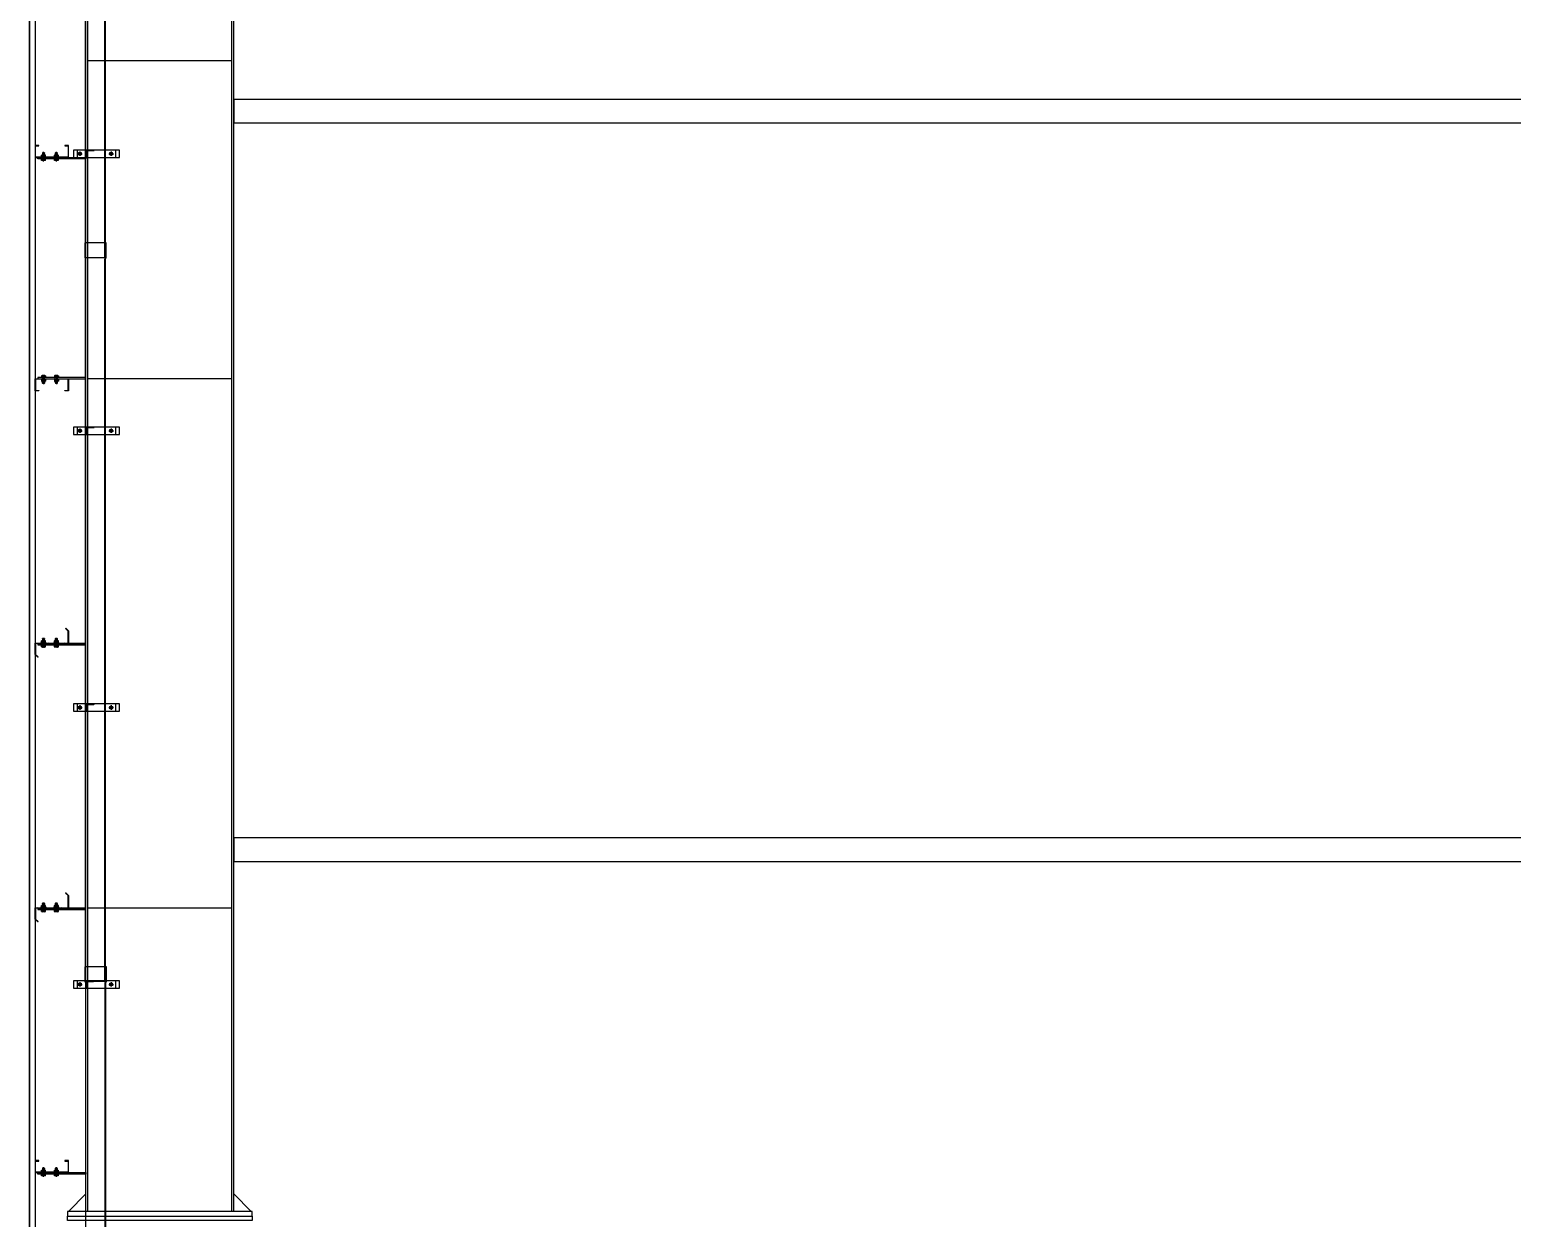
# Model space of a CAD drawing. Header units: inches. Extents: x 315041 to 662841, y -45540 to -35018.
# Drawn here: x 329968.9 to 330049.2, y -36298.6 to -36234.2 of the extents above; entities that cross this region are included whole.
import ezdxf

# ---------------------------------------------------------------- set-up
doc = ezdxf.new("R2010")
doc.units = ezdxf.units.IN
doc.header["$MEASUREMENT"] = 0
doc.linetypes.add('CENTER2', pattern=[28.575, 19.05, -3.175, 3.175, -3.175])
for name, color, linetype in [('2', 2, 'Continuous'), ('251', 251, 'Continuous'), ('3', 3, 'Continuous'), ('5', 5, 'Continuous'), ('6', 6, 'Continuous'), ('8', 8, 'Continuous'), ('9', 9, 'Continuous'), ('DOWNPOUT', 52, 'Continuous')]:
    doc.layers.add(name, color=color, linetype=linetype)

# ---------------------------------------------------------------- blocks, each defined once
blk = doc.blocks.new('A$C6A7930B6')
at = {"layer": '2'}
h = blk.add_hatch(dxfattribs=at)
h.set_pattern_fill('ANSI31', color=256, scale=0.125, angle=-90, style=0)
h.set_pattern_definition([(315, (3303.04439, 11524.56439), (0.011048543456, 0.011048543456), [])])
h.paths.add_polyline_path([(1.5, 1.185), (1.5, 0.619), (0.016, 0.619), (0.016, 0.124), (0.129, 0.011), (0.118, 0), (0, 0.118), (0, 0.635), (1.484, 0.635), (1.484, 1.179), (1.371, 1.292), (1.382, 1.303)])
at = {"layer": '251'}
h = blk.add_hatch(color=256, dxfattribs=at)
h.paths.add_polyline_path([(0.314, 0.668), (0.31, 0.668, 0.192582), (0.332, 0.676, 0.192582), (0.353, 0.668)])
h.paths.add_polyline_path([(0.397, 0.668, 0.192582), (0.418, 0.676, 0.192582), (0.44, 0.668)])
h = blk.add_hatch(color=256, dxfattribs=at)
h.paths.add_polyline_path([(0.898, 0.668), (0.893, 0.668, 0.192582), (0.915, 0.676, 0.192582), (0.937, 0.668)])
h.paths.add_polyline_path([(0.98, 0.668, 0.192582), (1.002, 0.676, 0.192582), (1.023, 0.668)])
h = blk.add_hatch(color=256, dxfattribs=at)
h.paths.add_polyline_path([(0.314, 0.455), (0.31, 0.455, 0.192582), (0.332, 0.464, 0.192582), (0.353, 0.455)])
h.paths.add_polyline_path([(0.397, 0.455, 0.192582), (0.418, 0.464, 0.192582), (0.44, 0.455)])
h = blk.add_hatch(color=256, dxfattribs=at)
h.paths.add_polyline_path([(0.898, 0.455), (0.893, 0.455, 0.192582), (0.915, 0.464, 0.192582), (0.937, 0.455)])
h.paths.add_polyline_path([(0.98, 0.455, 0.192582), (1.002, 0.464, 0.192582), (1.023, 0.455)])
at = {"layer": '9', "linetype": 'Continuous'}
h = blk.add_hatch(dxfattribs=at)
h.set_pattern_fill('ANSI31', color=250, scale=0.25, angle=-90, style=0)
h.set_pattern_definition([(315, (3302.900187, 11527.014995), (0.02209708691, 0.02209708691), [])])
h.paths.add_polyline_path([(2.292, 0.552), (2.292, 0.619), (0.125, 0.619), (0.125, 0.552)])
at = {"layer": '2'}
blk.add_lwpolyline([(1.5, 1.185), (1.5, 0.619), (0.016, 0.619), (0.016, 0.124), (0.129, 0.011), (0.118, 0), (0, 0.118), (0, 0.635), (1.484, 0.635), (1.484, 1.179), (1.371, 1.292), (1.382, 1.303)], close=True, dxfattribs=at)
at = {"layer": '5', "linetype": 'CENTER2', "ltscale": 0.2}
for p, q in [((0.375, 0.436), (0.375, 0.859)), ((0.958, 0.436), (0.958, 0.859))]:
    blk.add_line(p, q, dxfattribs=at)
at = {"layer": '6'}
blk.add_lwpolyline([(2.292, 0.552), (2.292, 0.619), (0.125, 0.619), (0.125, 0.552), (2.292, 0.552)], dxfattribs=at)
at = {"layer": '8'}
for p, q in [((0.288, 0.676), (0.288, 0.739)), ((0.44, 0.748), (0.31, 0.748)), ((0.335, 0.832), (0.325, 0.824)), ((0.325, 0.824), (0.335, 0.817)), ((0.335, 0.772), (0.325, 0.764)), ((0.325, 0.764), (0.325, 0.748)), ((0.332, 0.676), (0.332, 0.739)), ((0.332, 0.676), (0.332, 0.739)), ((0.415, 0.837), (0.335, 0.837)), ((0.335, 0.832), (0.335, 0.837)), ((0.335, 0.832), (0.375, 0.835)), ((0.35, 0.759), (0.415, 0.765)), ((0.425, 0.759), (0.35, 0.759)), ((0.375, 0.837), (0.375, 0.835)), ((0.375, 0.835), (0.375, 0.837)), ((0.415, 0.837), (0.42, 0.83)), ((0.42, 0.83), (0.415, 0.825)), ((0.415, 0.78), (0.425, 0.774)), ((0.425, 0.774), (0.415, 0.765)), ((0.415, 0.765), (0.425, 0.759)), ((0.418, 0.676), (0.418, 0.739)), ((0.425, 0.759), (0.425, 0.748)), ((0.462, 0.676), (0.462, 0.739)), ((0.872, 0.676), (0.872, 0.739)), ((1.023, 0.748), (0.893, 0.748)), ((0.918, 0.832), (0.908, 0.824)), ((0.908, 0.824), (0.918, 0.817)), ((0.918, 0.772), (0.908, 0.764)), ((0.908, 0.764), (0.908, 0.748)), ((0.915, 0.676), (0.915, 0.739)), ((0.915, 0.676), (0.915, 0.739)), ((0.998, 0.837), (0.918, 0.837)), ((0.918, 0.832), (0.918, 0.837)), ((0.918, 0.832), (0.958, 0.835)), ((0.933, 0.759), (0.998, 0.765)), ((1.008, 0.759), (0.933, 0.759)), ((0.958, 0.837), (0.958, 0.835)), ((0.958, 0.835), (0.958, 0.837)), ((0.998, 0.837), (1.003, 0.83)), ((1.003, 0.83), (0.998, 0.825)), ((0.998, 0.78), (1.008, 0.774)), ((1.008, 0.774), (0.998, 0.765)), ((0.998, 0.765), (1.008, 0.759)), ((1.002, 0.676), (1.002, 0.739)), ((1.008, 0.759), (1.008, 0.748)), ((1.045, 0.676), (1.045, 0.739)), ((0.288, 0.464), (0.288, 0.526)), ((0.44, 0.535), (0.31, 0.535)), ((0.436, 0.668), (0.314, 0.668)), ((0.436, 0.552), (0.314, 0.552)), ((0.436, 0.455), (0.314, 0.455)), ((0.325, 0.635), (0.325, 0.552)), ((0.332, 0.464), (0.332, 0.526)), ((0.332, 0.464), (0.332, 0.526)), ((0.418, 0.464), (0.418, 0.526)), ((0.425, 0.635), (0.425, 0.552)), ((0.462, 0.464), (0.462, 0.526)), ((0.872, 0.464), (0.872, 0.526)), ((1.023, 0.535), (0.893, 0.535)), ((1.019, 0.668), (0.898, 0.668)), ((1.019, 0.552), (0.898, 0.552)), ((1.019, 0.455), (0.898, 0.455)), ((0.908, 0.635), (0.908, 0.552)), ((0.915, 0.464), (0.915, 0.526)), ((0.915, 0.464), (0.915, 0.526)), ((1.002, 0.464), (1.002, 0.526)), ((1.008, 0.635), (1.008, 0.552)), ((1.045, 0.464), (1.045, 0.526))]:
    blk.add_line(p, q, dxfattribs=at)
for points in [[(0.335, 0.817), (0.325, 0.809), (0.335, 0.802), (0.415, 0.81), (0.425, 0.819), (0.415, 0.825)], [(0.335, 0.802), (0.325, 0.794), (0.335, 0.787), (0.415, 0.795), (0.425, 0.804), (0.415, 0.81)], [(0.335, 0.787), (0.325, 0.779), (0.335, 0.772), (0.415, 0.78), (0.425, 0.789), (0.415, 0.795)], [(0.918, 0.817), (0.908, 0.809), (0.918, 0.802), (0.998, 0.81), (1.008, 0.819), (0.998, 0.825)], [(0.918, 0.802), (0.908, 0.794), (0.918, 0.787), (0.998, 0.795), (1.008, 0.804), (0.998, 0.81)], [(0.918, 0.787), (0.908, 0.779), (0.918, 0.772), (0.998, 0.78), (1.008, 0.789), (0.998, 0.795)], [(0.275, 0.65), (0.275, 0.668), (0.475, 0.668), (0.475, 0.65)], [(0.275, 0.535), (0.275, 0.552), (0.475, 0.552), (0.475, 0.535)], [(0.859, 0.65), (0.859, 0.668), (1.058, 0.668), (1.058, 0.65)], [(0.859, 0.535), (0.859, 0.552), (1.058, 0.552), (1.058, 0.535)]]:
    blk.add_lwpolyline(points, close=True, dxfattribs=at)
for centre, start, end in [((0.31, 0.716), 46.39718, 133.60282), ((0.31, 0.699), 226.39718, 313.60282), ((0.353, 0.716), 90, 133.60282), ((0.353, 0.699), 226.39718, 270), ((0.397, 0.716), 46.39718, 90), ((0.397, 0.699), 270, 313.60282), ((0.44, 0.716), 46.39718, 133.60282), ((0.44, 0.699), 226.39718, 313.60282), ((0.893, 0.716), 46.39718, 133.60282), ((0.893, 0.699), 226.39718, 313.60282), ((0.937, 0.716), 90, 133.60282), ((0.937, 0.699), 226.39718, 270), ((0.98, 0.716), 46.39718, 90), ((0.98, 0.699), 270, 313.60282), ((1.023, 0.716), 46.39718, 133.60282), ((1.023, 0.699), 226.39718, 313.60282), ((0.31, 0.503), 46.39718, 133.60282), ((0.31, 0.486), 226.39718, 313.60282), ((0.353, 0.503), 90, 133.60282), ((0.353, 0.486), 226.39718, 270), ((0.397, 0.503), 46.39718, 90), ((0.397, 0.486), 270, 313.60282), ((0.44, 0.503), 46.39718, 133.60282), ((0.44, 0.486), 226.39718, 313.60282), ((0.893, 0.503), 46.39718, 133.60282), ((0.893, 0.486), 226.39718, 313.60282), ((0.937, 0.503), 90, 133.60282), ((0.937, 0.486), 226.39718, 270), ((0.98, 0.503), 46.39718, 90), ((0.98, 0.486), 270, 313.60282), ((1.023, 0.503), 46.39718, 133.60282), ((1.023, 0.486), 226.39718, 313.60282)]:
    blk.add_arc(centre, 0.0314, start, end, dxfattribs=at)
blk = doc.blocks.new('*U148')
at = {"layer": '251'}
h = blk.add_hatch(color=256, dxfattribs=at)
h.paths.add_polyline_path([(-0.053, -0.04), (-0.053, -0.043, -0.192582), (-0.048, -0.029, -0.192582), (-0.053, -0.014)])
h.paths.add_polyline_path([(-0.053, 0.014, -0.192582), (-0.048, 0.029, -0.192582), (-0.053, 0.043)])
h = blk.add_hatch(color=256, dxfattribs=at)
h.paths.add_polyline_path([(0.067, -0.04), (0.067, -0.043, -0.192582), (0.073, -0.029, -0.192582), (0.067, -0.014)])
h.paths.add_polyline_path([(0.067, 0.014, -0.192582), (0.073, 0.029, -0.192582), (0.067, 0.043)])
at = {"layer": '5', "linetype": 'CENTER2', "ltscale": 0.2}
blk.add_line((-0.077, 0), (0.206, 0), dxfattribs=at)
at = {"layer": '8'}
for p, q in [((-0.053, 0.04), (-0.053, -0.04)), ((-0.048, 0.058), (-0.006, 0.058)), ((-0.048, 0.029), (-0.006, 0.029)), ((0, 0.043), (0, -0.043)), ((0.056, 0.033), (0, 0.033)), ((0.056, -0.066), (0.056, 0.066)), ((0.056, 0.066), (0.067, 0.066)), ((0.067, -0.066), (0.067, 0.066)), ((0.067, 0.04), (0.067, -0.04)), ((0.073, 0.058), (0.115, 0.058)), ((0.073, 0.029), (0.115, 0.029)), ((0.12, 0.043), (0.12, -0.043)), ((0.128, 0.033), (0.12, 0.033)), ((0.132, 0.027), (0.128, 0.033)), ((0.128, 0.033), (0.128, -0.017)), ((0.128, -0.017), (0.132, 0.027)), ((0.138, 0.033), (0.132, 0.027)), ((0.142, 0.027), (0.138, 0.033)), ((0.175, 0.03), (0.172, 0.027)), ((0.18, 0.027), (0.175, 0.03)), ((0.177, -0.027), (0.178, 0)), ((0.18, 0), (0.178, 0)), ((0.178, 0), (0.18, 0)), ((0.18, 0.027), (0.18, -0.027)), ((-0.048, -0.029), (-0.006, -0.029)), ((-0.048, -0.029), (-0.006, -0.029)), ((-0.048, -0.058), (-0.006, -0.058)), ((0.056, -0.033), (0, -0.033)), ((0.056, -0.066), (0.067, -0.066)), ((0.073, -0.029), (0.115, -0.029)), ((0.073, -0.029), (0.115, -0.029)), ((0.073, -0.058), (0.115, -0.058)), ((0.131, -0.033), (0.12, -0.033)), ((0.137, -0.027), (0.131, -0.033)), ((0.171, -0.033), (0.167, -0.027)), ((0.177, -0.027), (0.171, -0.033)), ((0.177, -0.027), (0.18, -0.027))]:
    blk.add_line(p, q, dxfattribs=at)
for points in [[(0.147, -0.027), (0.141, -0.033), (0.137, -0.027), (0.142, 0.027), (0.148, 0.033), (0.152, 0.027)], [(0.157, -0.027), (0.151, -0.033), (0.147, -0.027), (0.152, 0.027), (0.158, 0.033), (0.162, 0.027)], [(0.167, -0.027), (0.161, -0.033), (0.157, -0.027), (0.162, 0.027), (0.168, 0.033), (0.172, 0.027)]]:
    blk.add_lwpolyline(points, close=True, dxfattribs=at)
for centre, start, end in [((-0.032, 0.043), 136.3972, 223.6028), ((-0.032, 0.014), 136.3972, 180), ((-0.021, 0.043), 316.3972, 43.6028), ((-0.021, 0.014), 0, 43.6028), ((0.088, 0.043), 136.3972, 223.6028), ((0.088, 0.014), 136.3972, 180), ((0.099, 0.043), 316.3972, 43.6028), ((0.099, 0.014), 0, 43.6028), ((-0.032, -0.014), 180, 223.6028), ((-0.032, -0.043), 136.3972, 223.6028), ((-0.021, -0.014), 316.3972, 0), ((-0.021, -0.043), 316.3972, 43.6028), ((0.088, -0.014), 180, 223.6028), ((0.088, -0.043), 136.3972, 223.6028), ((0.099, -0.014), 316.3972, 0), ((0.099, -0.043), 316.3972, 43.6028)]:
    blk.add_arc(centre, 0.0209, start, end, dxfattribs=at)
blk = doc.blocks.new('*U149')
at = {"layer": '251'}
h = blk.add_hatch(color=256, dxfattribs=at)
h.paths.add_polyline_path([(-0.053, -0.04), (-0.053, -0.043, -0.192582), (-0.048, -0.029, -0.192582), (-0.053, -0.014)])
h.paths.add_polyline_path([(-0.053, 0.014, -0.192582), (-0.048, 0.029, -0.192582), (-0.053, 0.043)])
h = blk.add_hatch(color=256, dxfattribs=at)
h.paths.add_polyline_path([(0.067, -0.04), (0.067, -0.043, -0.192582), (0.073, -0.029, -0.192582), (0.067, -0.014)])
h.paths.add_polyline_path([(0.067, 0.014, -0.192582), (0.073, 0.029, -0.192582), (0.067, 0.043)])
at = {"layer": '5', "linetype": 'CENTER2', "ltscale": 0.2}
blk.add_line((-0.077, 0), (0.206, 0), dxfattribs=at)
at = {"layer": '8'}
for p, q in [((-0.053, 0.04), (-0.053, -0.04)), ((-0.048, 0.058), (-0.006, 0.058)), ((-0.048, 0.029), (-0.006, 0.029)), ((0, 0.043), (0, -0.043)), ((0.056, 0.033), (0, 0.033)), ((0.056, -0.066), (0.056, 0.066)), ((0.056, 0.066), (0.067, 0.066)), ((0.067, -0.066), (0.067, 0.066)), ((0.067, 0.04), (0.067, -0.04)), ((0.073, 0.058), (0.115, 0.058)), ((0.073, 0.029), (0.115, 0.029)), ((0.12, 0.043), (0.12, -0.043)), ((0.128, 0.033), (0.12, 0.033)), ((0.132, 0.027), (0.128, 0.033)), ((0.128, 0.033), (0.128, -0.017)), ((0.128, -0.017), (0.132, 0.027)), ((0.138, 0.033), (0.132, 0.027)), ((0.142, 0.027), (0.138, 0.033)), ((0.175, 0.03), (0.172, 0.027)), ((0.18, 0.027), (0.175, 0.03)), ((0.177, -0.027), (0.178, 0)), ((0.18, 0), (0.178, 0)), ((0.178, 0), (0.18, 0)), ((0.18, 0.027), (0.18, -0.027)), ((-0.048, -0.029), (-0.006, -0.029)), ((-0.048, -0.029), (-0.006, -0.029)), ((-0.048, -0.058), (-0.006, -0.058)), ((0.056, -0.033), (0, -0.033)), ((0.056, -0.066), (0.067, -0.066)), ((0.073, -0.029), (0.115, -0.029)), ((0.073, -0.029), (0.115, -0.029)), ((0.073, -0.058), (0.115, -0.058)), ((0.131, -0.033), (0.12, -0.033)), ((0.137, -0.027), (0.131, -0.033)), ((0.171, -0.033), (0.167, -0.027)), ((0.177, -0.027), (0.171, -0.033)), ((0.177, -0.027), (0.18, -0.027))]:
    blk.add_line(p, q, dxfattribs=at)
for points in [[(0.147, -0.027), (0.141, -0.033), (0.137, -0.027), (0.142, 0.027), (0.148, 0.033), (0.152, 0.027)], [(0.157, -0.027), (0.151, -0.033), (0.147, -0.027), (0.152, 0.027), (0.158, 0.033), (0.162, 0.027)], [(0.167, -0.027), (0.161, -0.033), (0.157, -0.027), (0.162, 0.027), (0.168, 0.033), (0.172, 0.027)]]:
    blk.add_lwpolyline(points, close=True, dxfattribs=at)
for centre, start, end in [((-0.032, 0.043), 136.3972, 223.6028), ((-0.032, 0.014), 136.3972, 180), ((-0.021, 0.043), 316.3972, 43.6028), ((-0.021, 0.014), 0, 43.6028), ((0.088, 0.043), 136.3972, 223.6028), ((0.088, 0.014), 136.3972, 180), ((0.099, 0.043), 316.3972, 43.6028), ((0.099, 0.014), 0, 43.6028), ((-0.032, -0.014), 180, 223.6028), ((-0.032, -0.043), 136.3972, 223.6028), ((-0.021, -0.014), 316.3972, 0), ((-0.021, -0.043), 316.3972, 43.6028), ((0.088, -0.014), 180, 223.6028), ((0.088, -0.043), 136.3972, 223.6028), ((0.099, -0.014), 316.3972, 0), ((0.099, -0.043), 316.3972, 43.6028)]:
    blk.add_arc(centre, 0.0209, start, end, dxfattribs=at)
blk = doc.blocks.new('A$C174458B3')
at = {"layer": '2'}
blk.add_lwpolyline([(1.333, 0.017), (1.483, 0.017), (1.483, 0.525), (0.017, 0.525), (0.017, 0.017), (0.167, 0.017), (0.167, 0), (0, 0), (0, 0.542), (1.5, 0.542), (1.5, 0), (1.333, 0), (1.333, 0.017)], dxfattribs=at)
at = {"layer": '5'}
blk.add_lwpolyline([(2.292, 0.542), (2.292, 0.608), (0.125, 0.608), (0.125, 0.542), (2.292, 0.542)], dxfattribs=at)
at = {"layer": '251', "color": 147, "xscale": 1.5, "yscale": 1.5, "zscale": 1.5, "rotation": 270}
for name, p in [('*U149', (0.375, 0.608)), ('*U148', (0.958, 0.608))]:
    blk.add_blockref(name, p, dxfattribs=at)

msp = doc.modelspace()

# ---------------------------------------------------------------- hatches: boundary and pattern name
h = msp.add_hatch()
h.set_pattern_fill('ANSI31', color=1, scale=0.15, style=0)
h.set_pattern_definition([(45, (319542.400513, -35070.541415), (-0.013258252147, 0.013258252147), [])])
edge = h.paths.add_edge_path()
edge.add_line((329972.4176, -36240.6826), (329972.0176, -36240.6826))
edge.add_line((329972.0176, -36240.6826), (329972.0176, -36241.0826))
edge.add_arc((329972.0176, -36241.0526), 0.03, 270, 360)
edge.add_line((329972.0476, -36241.0526), (329972.0476, -36240.7126))
edge.add_line((329972.0476, -36240.7126), (329972.3876, -36240.7126))
edge.add_arc((329972.3876, -36240.6826), 0.03, 270, 360)
h = msp.add_hatch()
h.set_pattern_fill('ANSI31', color=1, scale=0.15, style=0)
h.set_pattern_definition([(45, (319542.400513, -35085.541415), (-0.013258252147, 0.013258252147), [])])
edge = h.paths.add_edge_path()
edge.add_line((329972.4176, -36255.6826), (329972.0176, -36255.6826))
edge.add_line((329972.0176, -36255.6826), (329972.0176, -36256.0826))
edge.add_arc((329972.0176, -36256.0526), 0.03, 270, 360)
edge.add_line((329972.0476, -36256.0526), (329972.0476, -36255.7126))
edge.add_line((329972.0476, -36255.7126), (329972.3876, -36255.7126))
edge.add_arc((329972.3876, -36255.6826), 0.03, 270, 360)
h = msp.add_hatch()
h.set_pattern_fill('ANSI31', color=1, scale=0.15, style=0)
h.set_pattern_definition([(45, (319542.400513, -35100.541415), (-0.013258252147, 0.013258252147), [])])
edge = h.paths.add_edge_path()
edge.add_line((329972.4176, -36270.6826), (329972.0176, -36270.6826))
edge.add_line((329972.0176, -36270.6826), (329972.0176, -36271.0826))
edge.add_arc((329972.0176, -36271.0526), 0.03, 270, 360)
edge.add_line((329972.0476, -36271.0526), (329972.0476, -36270.7126))
edge.add_line((329972.0476, -36270.7126), (329972.3876, -36270.7126))
edge.add_arc((329972.3876, -36270.6826), 0.03, 270, 360)
h = msp.add_hatch()
h.set_pattern_fill('ANSI31', color=1, scale=0.15, style=0)
h.set_pattern_definition([(45, (319542.400513, -35115.541415), (-0.013258252147, 0.013258252147), [])])
edge = h.paths.add_edge_path()
edge.add_line((329972.4176, -36285.6826), (329972.0176, -36285.6826))
edge.add_line((329972.0176, -36285.6826), (329972.0176, -36286.0826))
edge.add_arc((329972.0176, -36286.0526), 0.03, 270, 360)
edge.add_line((329972.0476, -36286.0526), (329972.0476, -36285.7126))
edge.add_line((329972.0476, -36285.7126), (329972.3876, -36285.7126))
edge.add_arc((329972.3876, -36285.6826), 0.03, 270, 360)

# ---------------------------------------------------------------- linework, layer by layer
at = {"color": 2}
for points in [[(329971.2921, -36241.0826), (329973.7921, -36241.0826), (329973.7921, -36240.6826), (329971.2921, -36240.6826)], [(329971.2921, -36256.0826), (329973.7921, -36256.0826), (329973.7921, -36255.6826), (329971.2921, -36255.6826)], [(329971.2921, -36271.0826), (329973.7921, -36271.0826), (329973.7921, -36270.6826), (329971.2921, -36270.6826)], [(329971.2921, -36286.0826), (329973.7921, -36286.0826), (329973.7921, -36285.6826), (329971.2921, -36285.6826)]]:
    msp.add_lwpolyline(points, close=True, dxfattribs=at)
at = {"color": 1}
for points in [[(329972.4176, -36240.6826), (329972.0176, -36240.6826), (329972.0176, -36241.0826), (329972.0176, -36241.0826, 0.4142136), (329972.0476, -36241.0526), (329972.0476, -36240.7126), (329972.3876, -36240.7126, 0.4142136), (329972.4176, -36240.6826)], [(329972.4176, -36255.6826), (329972.0176, -36255.6826), (329972.0176, -36256.0826), (329972.0176, -36256.0826, 0.4142136), (329972.0476, -36256.0526), (329972.0476, -36255.7126), (329972.3876, -36255.7126, 0.4142136), (329972.4176, -36255.6826)], [(329972.4176, -36270.6826), (329972.0176, -36270.6826), (329972.0176, -36271.0826), (329972.0176, -36271.0826, 0.4142136), (329972.0476, -36271.0526), (329972.0476, -36270.7126), (329972.3876, -36270.7126, 0.4142136), (329972.4176, -36270.6826)], [(329972.4176, -36285.6826), (329972.0176, -36285.6826), (329972.0176, -36286.0826), (329972.0176, -36286.0826, 0.4142136), (329972.0476, -36286.0526), (329972.0476, -36285.7126), (329972.3876, -36285.7126, 0.4142136), (329972.4176, -36285.6826)]]:
    msp.add_lwpolyline(points, format="xyb", close=True, dxfattribs=at)
at = {"layer": '2', "color": 9}
for p, q in [((329979.8731, -36298.1769), (329979.8731, -36206.0135)), ((329971.9731, -36388.6769), (329971.9731, -36206.8035)), ((329972.0731, -36298.1769), (329972.0731, -36206.7935)), ((329979.9731, -36298.1769), (329979.9731, -36209.4895)), ((329971.9731, -36298.1769), (329971.9731, -36210.3035)), ((329972.0728, -36235.823), (329979.8728, -36235.823)), ((329979.8728, -36253.076), (329972.0728, -36253.076)), ((329979.8728, -36281.7427), (329972.0728, -36281.7427)), ((329971.9731, -36297.2269), (329971.0231, -36298.1769)), ((329979.9731, -36297.2269), (329980.9231, -36298.1769))]:
    msp.add_line(p, q, dxfattribs=at)
for points in [[(329979.9731, -36239.2119), (330053.3231, -36239.2119), (330053.3231, -36237.9419), (329979.9731, -36237.9419)], [(329979.9731, -36279.2119), (330053.3231, -36279.2119), (330053.3231, -36277.9419), (329979.9731, -36277.9419)], [(329980.9731, -36298.1769), (329970.9731, -36298.1769), (329970.9731, -36298.4269), (329980.9731, -36298.4269)], [(329980.9731, -36298.6769), (329970.9731, -36298.6769), (329970.9731, -36298.4269), (329980.9731, -36298.4269)]]:
    msp.add_lwpolyline(points, close=True, dxfattribs=at)
at = {"layer": '3'}
msp.add_lwpolyline([(329968.9231, -36447.0041), (329968.9231, -36186.0769), (329969.2231, -36186.0769), (329969.2231, -36447.0041)], close=True, dxfattribs=at)
msp.add_lwpolyline([(329968.9331, -36447.0041), (329968.9331, -36186.0869), (329969.2131, -36186.0869), (329969.2131, -36447.0041)], dxfattribs=at)
at = {"layer": 'DOWNPOUT', "color": 1, "true_color": 0xfa051e}
for p, q in [((329971.5196, -36240.8826), (329971.7668, -36240.8826)), ((329971.6476, -36240.7567), (329971.6476, -36240.997)), ((329973.2083, -36240.8826), (329973.4555, -36240.8826)), ((329973.3363, -36240.7567), (329973.3363, -36240.997)), ((329971.5196, -36255.8826), (329971.7668, -36255.8826)), ((329971.6476, -36255.7567), (329971.6476, -36255.997)), ((329973.2083, -36255.8826), (329973.4555, -36255.8826)), ((329973.3363, -36255.7567), (329973.3363, -36255.997)), ((329971.5196, -36270.8826), (329971.7668, -36270.8826)), ((329971.6476, -36270.7567), (329971.6476, -36270.997)), ((329973.2083, -36270.8826), (329973.4555, -36270.8826)), ((329973.3363, -36270.7567), (329973.3363, -36270.997)), ((329971.5196, -36285.8826), (329971.7668, -36285.8826)), ((329971.6476, -36285.7567), (329971.6476, -36285.997)), ((329973.2083, -36285.8826), (329973.4555, -36285.8826)), ((329973.3363, -36285.7567), (329973.3363, -36285.997))]:
    msp.add_line(p, q, dxfattribs=at)
at = {"layer": 'DOWNPOUT', "color": 222}
for points in [[(329973.0371, -36246.4993), (329973.0371, -36207.3783), (329973.0714, -36207.2763), (329973.0714, -36206.4975), (329971.9001, -36206.4975), (329971.9001, -36207.2763), (329971.9344, -36207.3783), (329971.9344, -36246.4993)], [(329973.0394, -36285.7107), (329973.0394, -36246.5897), (329973.0737, -36246.4876), (329973.0737, -36245.7089), (329971.9024, -36245.7089), (329971.9024, -36246.4876), (329971.9367, -36246.5897), (329971.9367, -36285.7107)], [(329973.0417, -36324.922), (329973.0417, -36285.801), (329973.076, -36285.699), (329973.076, -36284.9202), (329971.9047, -36284.9202), (329971.9047, -36285.699), (329971.939, -36285.801), (329971.939, -36324.922)]]:
    msp.add_lwpolyline(points, close=True, dxfattribs=at)
for points in [[(329971.971, -36246.4993), (329971.971, -36207.3723), (329971.9367, -36207.2703), (329971.9367, -36206.4975)], [(329973.0005, -36246.4993), (329973.0005, -36207.39), (329973.0348, -36207.288), (329973.0348, -36206.5152)], [(329971.9733, -36285.7107), (329971.9733, -36246.5837), (329971.939, -36246.4816), (329971.939, -36245.7089)], [(329973.0028, -36285.7107), (329973.0028, -36246.6014), (329973.0371, -36246.4993), (329973.0371, -36245.7266)], [(329973.0051, -36324.922), (329973.0051, -36285.8127), (329973.0394, -36285.7107), (329973.0394, -36284.9379)]]:
    msp.add_lwpolyline(points, dxfattribs=at)
at = {"layer": 'DOWNPOUT', "color": 1, "true_color": 0xfa051e}
for points in [[(329971.4885, -36241.0826), (329973.5957, -36241.0826), (329973.5957, -36240.6826), (329971.4885, -36240.6826)], [(329971.4885, -36256.0826), (329973.5957, -36256.0826), (329973.5957, -36255.6826), (329971.4885, -36255.6826)], [(329971.4885, -36271.0826), (329973.5957, -36271.0826), (329973.5957, -36270.6826), (329971.4885, -36270.6826)], [(329971.4885, -36286.0826), (329973.5957, -36286.0826), (329973.5957, -36285.6826), (329971.4885, -36285.6826)]]:
    msp.add_lwpolyline(points, close=True, dxfattribs=at)
for centre, radius in [((329971.6476, -36240.8826), 0.09), ((329971.6476, -36240.8826), 0.06), ((329973.3363, -36240.8826), 0.09), ((329973.3363, -36240.8826), 0.06), ((329971.6476, -36255.8826), 0.09), ((329971.6476, -36255.8826), 0.06), ((329973.3363, -36255.8826), 0.09), ((329973.3363, -36255.8826), 0.06), ((329971.6476, -36270.8826), 0.09), ((329971.6476, -36270.8826), 0.06), ((329973.3363, -36270.8826), 0.09), ((329973.3363, -36270.8826), 0.06), ((329971.6476, -36285.8826), 0.09), ((329971.6476, -36285.8826), 0.06), ((329973.3363, -36285.8826), 0.09), ((329973.3363, -36285.8826), 0.06)]:
    msp.add_circle(centre, radius, dxfattribs=at)

# ---------------------------------------------------------------- block references
at = {"layer": '2', "xscale": -1.200000000011642, "yscale": 1.200000000011642, "zscale": 1.2, "rotation": 180}
for p in [(329969.2231, -36240.4261), (329969.2231, -36295.4261)]:
    msp.add_blockref('A$C174458B3', p, dxfattribs=at)
at = {"layer": '2', "xscale": 1.200000000011642, "yscale": 1.200000000011642, "zscale": 1.2}
for name, p in [('A$C174458B3', (329969.2231, -36253.726)), ('A$C6A7930B6', (329969.2231, -36268.1518)), ('A$C6A7930B6', (329969.2231, -36282.4851))]:
    msp.add_blockref(name, p, dxfattribs=at)

doc.saveas('drawing.dxf')
